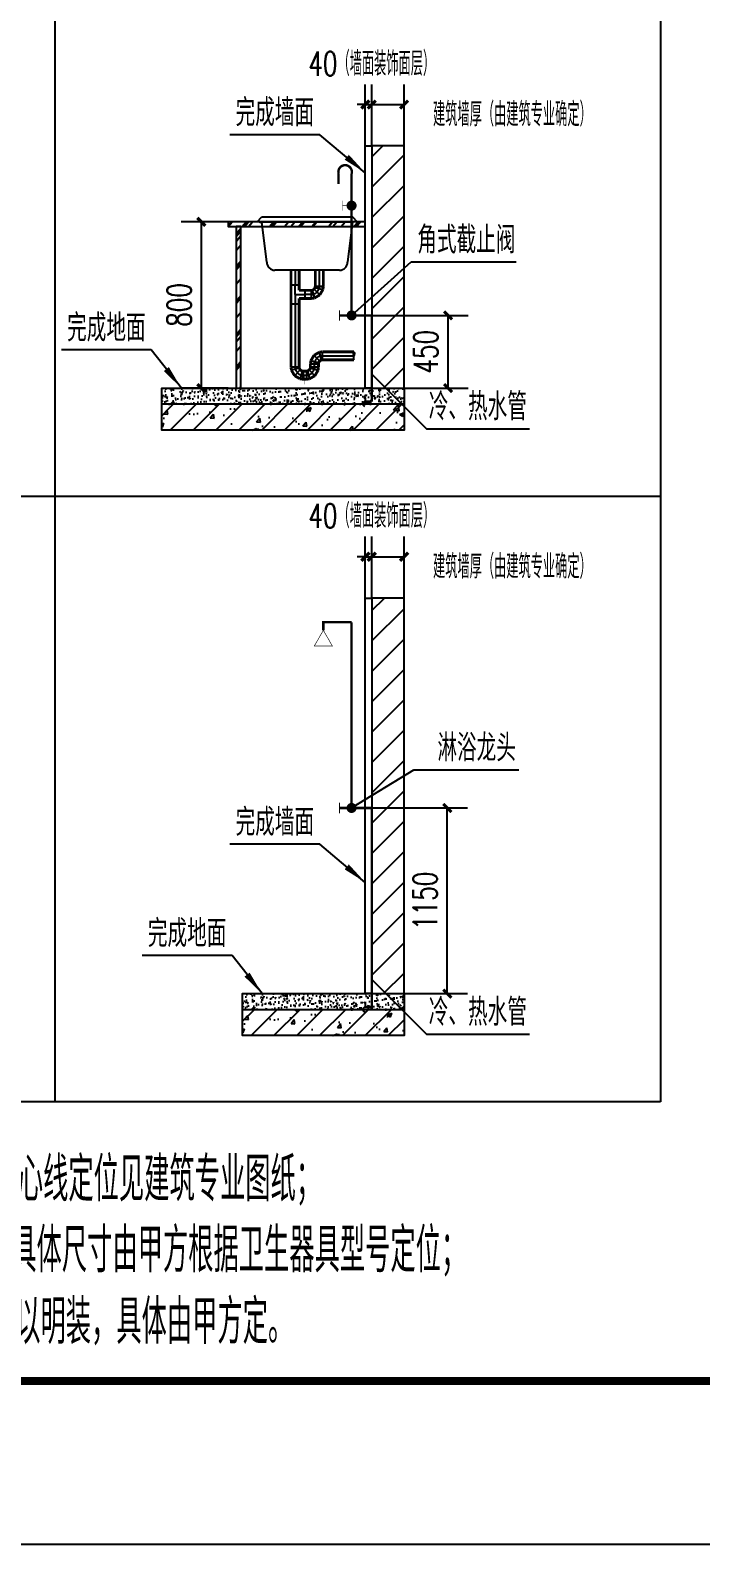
# Model space of a CAD drawing. Header units: millimetres. Extents: x 38494 to 103938, y -249777 to -227577.
# Drawn here: x 45646 to 50560, y -249777 to -238673 of the extents above; entities that cross this region are included whole.
import ezdxf

# ---------------------------------------------------------------- set-up
doc = ezdxf.new("R2010")
doc.units = ezdxf.units.MM
doc.header["$LTSCALE"] = 600
doc.linetypes.add('CENTER2', pattern=[1.125, 0.75, -0.125, 0.125, -0.125])
doc.layers.add('_0', color=7, linetype='Continuous', lineweight=18)
for name, color, linetype in [('EQUIP_给水', 7, 'Continuous'), ('PIPE-双管', 3, 'Continuous'), ('PIPE-给水', 3, 'Continuous'), ('TEXT', 7, 'Continuous'), ('TWT_DIM', 3, 'Continuous'), ('TWT_DOTE', 8, 'CENTER2'), ('TWT_LEAD', 3, 'Continuous'), ('TWT_TEXT', 7, 'Continuous'), ('冷凝水', 4, 'Continuous'), ('外部参照', 7, 'Continuous'), ('散水', 150, 'Continuous'), ('详-保温', 8, 'Continuous')]:
    doc.layers.add(name, color=color, linetype=linetype)
doc.styles.add('_TCH_DIM', font='SIMPLEX', dxfattribs={"bigfont": 'GBCBIG'})
doc.styles.add('_TCH_DIM_T3', font='SIMPLEX', dxfattribs={"width": 0.705882, "bigfont": 'GBCBIG'})
doc.styles.add('HZ', font='txt', dxfattribs={"bigfont": 'hztxt'})
doc.styles.add('tyhz', font='BFTXT', dxfattribs={"width": 0.7, "bigfont": 'BFHZDX'})
doc.dimstyles.new('_TWT_ARCH&&50', dxfattribs={"dimtxt": 148.75, "dimasz": 50, "dimexe": 125, "dimexo": 0, "dimgap": 63.125, "dimtad": 1, "dimdec": 0, "dimzin": 0, "dimdsep": 46, "dimtxsty": '_TCH_DIM_T3', "dimblk": 'ARCHTICK', "dimcen": 0.09, "dimclrt": 7, "dimazin": 2, "dimtfac": 1, "dimtdec": 0, "dimtix": 1, "dimtmove": 2, "dimatfit": 3, "dimfxl": 50, "dimtolj": 1, "dimtzin": 0, "dimarcsym": 0})

# ---------------------------------------------------------------- blocks, each defined once
blk = doc.blocks.new('$TwtSys$00000132')
at = {"elevation": 0}
blk.add_lwpolyline([(7, -101, -0.575183), (0, 0, 0.604745), (-11, 101, 16.924828)], format="xyb", dxfattribs=at)
blk = doc.blocks.new('A$C21507178')
at = {"layer": 'PIPE-给水', "linetype": 'ByBlock', "ltscale": 0.5, "const_width": 15}
blk.add_lwpolyline([(-45.6, 0), (0, 0)], dxfattribs=at)
at = {"layer": 'EQUIP_给水', "xscale": 0.3, "yscale": 0.3, "zscale": 0.3}
blk.add_blockref('$TwtSys$00000132', (-45.6, 0.2), dxfattribs=at)
blk = doc.blocks.new('$TwtSys$00000478')
blk.add_arc((0.29, 0.25, 0), 0.377, 138.161, 221.812)
for centre, major_axis, ratio, start_param, end_param in [((-0.08, 0.24, 0), (0.023, 0.296), 0.56417, 3.829726, 5.8734), ((0.17, -0.24, 0), (0.026, 0.33), 0.755631, 0.811946, 2.540597)]:
    blk.add_ellipse(centre, major_axis=major_axis, ratio=ratio, start_param=start_param, end_param=end_param)
at = {"layer": 'PIPE-双管'}
blk.add_line((0.01, 0), (0.01, 0), dxfattribs=at)
blk.add_line((0.01, 0), (0.01, 0), dxfattribs=at)
blk.add_line((0.01, 0), (0.01, 0), dxfattribs=at)
blk.add_line((0.01, 0), (0.01, 0), dxfattribs=at)
blk = doc.blocks.new('$ATTACHMENT$00000125')
for points, const_width in [([(170, 0), (170, 400)], 30), ([(0, 0), (320, 0)], 30), ([(320, -65), (320, 65)], 15)]:
    blk.add_lwpolyline(points, dxfattribs=dict(const_width=const_width))
at = {"const_width": 62.5}
blk.add_lwpolyline([(139, 0, -1), (201, 0, -1)], format="xyb", close=True, dxfattribs=at)
at = {"style": 'HZ', "width": 0.7, "flags": 1}
for tag in ['UNIT', 'SPEC', 'WHAT']:
    blk.add_attdef(tag, (0, 0), '', height=0.001, dxfattribs=at)
blk = doc.blocks.new('_ArchTick')
at = {"color": 0, "linetype": 'ByBlock', "const_width": 0.4}
blk.add_lwpolyline([(-0.5, -0.5), (0.5, 0.5)], dxfattribs=at)
blk = doc.blocks.new('*D48')
at = {"layer": 'Defpoints', "color": 0, "transparency": 16777216}
for p in [(1010169.1, 440124.8), (1010129.1, 439869), (1010169.1, 439869)]:
    blk.add_point(p, dxfattribs=at)
at = {"layer": 'TWT_DIM', "color": 0, "lineweight": -2, "transparency": 16777216}
for p, q in [((1010129.1, 439869), (1010129.1, 440249.8)), ((1010169.1, 439869), (1010169.1, 440249.8)), ((1010129.1, 440124.8), (1010079.1, 440124.8)), ((1010129.1, 440124.8), (1010169.1, 440124.8)), ((1010169.1, 440124.8), (1010219.1, 440124.8))]:
    blk.add_line(p, q, dxfattribs=at)
at = {"layer": 'TWT_DIM', "color": 0, "lineweight": -2, "transparency": 16777216, "xscale": 50, "yscale": 50, "zscale": 50}
blk.add_blockref('_ArchTick', (1010129.1, 440124.8), dxfattribs=at)
at = {"layer": 'TWT_DIM', "color": 0, "lineweight": -2, "transparency": 16777216, "xscale": 50, "yscale": 50, "zscale": 50, "rotation": 180}
blk.add_blockref('_ArchTick', (1010169.1, 440124.8), dxfattribs=at)
at = {"layer": 'TWT_DIM', "color": 7, "transparency": 16777216, "insert": (1010169.1, 440376.7), "char_height": 148.75, "attachment_point": 5, "style": '_TCH_DIM_T3'}
blk.add_mtext('\\A1;40（墙面装饰面层）', dxfattribs=at)
blk = doc.blocks.new('*D49')
at = {"layer": 'Defpoints', "color": 0, "transparency": 16777216}
for p in [(1010369.1, 440124.8), (1010169.1, 439869), (1010369.1, 439869)]:
    blk.add_point(p, dxfattribs=at)
at = {"layer": 'TWT_DIM', "color": 0, "lineweight": -2, "transparency": 16777216}
for p, q in [((1010169.1, 439869), (1010169.1, 440249.8)), ((1010369.1, 439869), (1010369.1, 440249.8)), ((1010169.1, 440124.8), (1010369.1, 440124.8))]:
    blk.add_line(p, q, dxfattribs=at)
at = {"layer": 'TWT_DIM', "color": 0, "lineweight": -2, "transparency": 16777216, "xscale": 50, "yscale": 50, "zscale": 50, "rotation": 180}
blk.add_blockref('_ArchTick', (1010169.1, 440124.8), dxfattribs=at)
at = {"layer": 'TWT_DIM', "color": 0, "lineweight": -2, "transparency": 16777216, "xscale": 50, "yscale": 50, "zscale": 50}
blk.add_blockref('_ArchTick', (1010369.1, 440124.8), dxfattribs=at)
at = {"layer": 'TWT_DIM', "color": 7, "transparency": 16777216, "insert": (1011039.6, 440062.7), "char_height": 148.75, "attachment_point": 5, "style": '_TCH_DIM_T3'}
blk.add_mtext('\\A1;建筑墙厚（由建筑专业确定）', dxfattribs=at)
blk = doc.blocks.new('*D50')
at = {"layer": 'Defpoints', "color": 0, "transparency": 16777216}
for p in [(1010169.1, 438819), (1010641.3, 438819), (1010169.1, 438369)]:
    blk.add_point(p, dxfattribs=at)
at = {"layer": 'TWT_DIM', "color": 0, "lineweight": -2, "transparency": 16777216}
for p, q in [((1010169.1, 438819), (1010766.3, 438819)), ((1010641.3, 438369), (1010641.3, 438819)), ((1010169.1, 438369), (1010766.3, 438369))]:
    blk.add_line(p, q, dxfattribs=at)
at = {"layer": 'TWT_DIM', "color": 0, "lineweight": -2, "transparency": 16777216, "xscale": 50, "yscale": 50, "zscale": 50}
for p, rotation in [((1010641.3, 438819), 90), ((1010641.3, 438369), 270)]:
    blk.add_blockref('_ArchTick', p, dxfattribs=dict(at, rotation=rotation))
at = {"layer": 'TWT_DIM', "color": 7, "transparency": 16777216, "insert": (1010503.8, 438594), "char_height": 148.75, "attachment_point": 5, "rotation": 90, "style": '_TCH_DIM_T3'}
blk.add_mtext('\\A1;450', dxfattribs=at)
blk = doc.blocks.new('*D51')
at = {"layer": 'Defpoints', "color": 0, "transparency": 16777216}
for p in [(1009113.9, 439399), (1009279.1, 439399), (1009279.1, 438369)]:
    blk.add_point(p, dxfattribs=at)
at = {"layer": 'TEXT', "color": 0, "lineweight": -2, "transparency": 16777216}
for p, q in [((1009279.1, 439399), (1008988.9, 439399)), ((1009113.9, 438369), (1009113.9, 439399)), ((1009279.1, 438369), (1008988.9, 438369))]:
    blk.add_line(p, q, dxfattribs=at)
at = {"layer": 'TEXT', "color": 0, "lineweight": -2, "transparency": 16777216, "xscale": 50, "yscale": 50, "zscale": 50}
for p, rotation in [((1009113.9, 439399), 90), ((1009113.9, 438369), 270)]:
    blk.add_blockref('_ArchTick', p, dxfattribs=dict(at, rotation=rotation))
at = {"layer": 'TEXT', "color": 7, "transparency": 16777216, "insert": (1008976.4, 438884), "char_height": 148.75, "attachment_point": 5, "rotation": 90, "style": '_TCH_DIM_T3'}
blk.add_mtext('\\A1;800', dxfattribs=at)
blk = doc.blocks.new('*D56')
at = {"layer": 'Defpoints', "color": 0, "transparency": 16777216}
for p in [(1010169.1, 437324.8), (1010129.1, 437069), (1010169.1, 437069)]:
    blk.add_point(p, dxfattribs=at)
at = {"layer": 'TWT_DIM', "color": 0, "lineweight": -2, "transparency": 16777216}
for p, q in [((1010129.1, 437069), (1010129.1, 437449.8)), ((1010169.1, 437069), (1010169.1, 437449.8)), ((1010129.1, 437324.8), (1010079.1, 437324.8)), ((1010129.1, 437324.8), (1010169.1, 437324.8)), ((1010169.1, 437324.8), (1010219.1, 437324.8))]:
    blk.add_line(p, q, dxfattribs=at)
at = {"layer": 'TWT_DIM', "color": 0, "lineweight": -2, "transparency": 16777216, "xscale": 50, "yscale": 50, "zscale": 50}
blk.add_blockref('_ArchTick', (1010129.1, 437324.8), dxfattribs=at)
at = {"layer": 'TWT_DIM', "color": 0, "lineweight": -2, "transparency": 16777216, "xscale": 50, "yscale": 50, "zscale": 50, "rotation": 180}
blk.add_blockref('_ArchTick', (1010169.1, 437324.8), dxfattribs=at)
at = {"layer": 'TWT_DIM', "color": 7, "transparency": 16777216, "insert": (1010169.1, 437576.7), "char_height": 148.75, "attachment_point": 5, "style": '_TCH_DIM_T3'}
blk.add_mtext('\\A1;40（墙面装饰面层）', dxfattribs=at)
blk = doc.blocks.new('*D57')
at = {"layer": 'Defpoints', "color": 0, "transparency": 16777216}
for p in [(1010369.1, 437324.8), (1010169.1, 437069), (1010369.1, 437069)]:
    blk.add_point(p, dxfattribs=at)
at = {"layer": 'TWT_DIM', "color": 0, "lineweight": -2, "transparency": 16777216}
for p, q in [((1010169.1, 437069), (1010169.1, 437449.8)), ((1010369.1, 437069), (1010369.1, 437449.8)), ((1010169.1, 437324.8), (1010369.1, 437324.8))]:
    blk.add_line(p, q, dxfattribs=at)
at = {"layer": 'TWT_DIM', "color": 0, "lineweight": -2, "transparency": 16777216, "xscale": 50, "yscale": 50, "zscale": 50, "rotation": 180}
blk.add_blockref('_ArchTick', (1010169.1, 437324.8), dxfattribs=at)
at = {"layer": 'TWT_DIM', "color": 0, "lineweight": -2, "transparency": 16777216, "xscale": 50, "yscale": 50, "zscale": 50}
blk.add_blockref('_ArchTick', (1010369.1, 437324.8), dxfattribs=at)
at = {"layer": 'TWT_DIM', "color": 7, "transparency": 16777216, "insert": (1011039.6, 437262.7), "char_height": 148.75, "attachment_point": 5, "style": '_TCH_DIM_T3'}
blk.add_mtext('\\A1;建筑墙厚（由建筑专业确定）', dxfattribs=at)
blk = doc.blocks.new('*D63')
at = {"layer": 'Defpoints', "color": 0, "transparency": 16777216}
for p in [(1010169.1, 435769), (1010636.7, 435769), (1010169.1, 434619)]:
    blk.add_point(p, dxfattribs=at)
at = {"layer": 'TWT_DIM', "color": 0, "lineweight": -2, "transparency": 16777216}
for p, q in [((1010169.1, 435769), (1010761.7, 435769)), ((1010636.7, 434619), (1010636.7, 435769)), ((1010169.1, 434619), (1010761.7, 434619))]:
    blk.add_line(p, q, dxfattribs=at)
at = {"layer": 'TWT_DIM', "color": 0, "lineweight": -2, "transparency": 16777216, "xscale": 50, "yscale": 50, "zscale": 50}
for p, rotation in [((1010636.7, 435769), 90), ((1010636.7, 434619), 270)]:
    blk.add_blockref('_ArchTick', p, dxfattribs=dict(at, rotation=rotation))
at = {"layer": 'TWT_DIM', "color": 7, "transparency": 16777216, "insert": (1010499.2, 435194), "char_height": 148.75, "attachment_point": 5, "rotation": 90, "style": '_TCH_DIM_T3'}
blk.add_mtext('\\A1;1150', dxfattribs=at)
blk = doc.blocks.new('16#给排水专业全部施工图20170220-11111111')
at = {"layer": 'PIPE-给水', "linetype": 'ByBlock'}
for points in [[(1010169.1, 438819), (1010176.6, 438819), (1010176.6, 438826.5)], [(1010169.1, 438819), (1010169.1, 438826.5), (1010176.6, 438826.5)], [(1010169.1, 435769), (1010176.6, 435769), (1010176.6, 435776.5)], [(1010169.1, 435769), (1010169.1, 435776.5), (1010176.6, 435776.5)], [(1010169.1, 434535), (1010176.6, 434535), (1010176.6, 434527.5)], [(1010169.1, 434535), (1010169.1, 434527.5), (1010176.6, 434527.5)]]:
    blk.add_hatch(color=256, dxfattribs=at).paths.add_polyline_path(points)
at = {"layer": 'TEXT'}
h = blk.add_hatch(dxfattribs=at)
h.set_pattern_fill('普通砖', color=256, scale=100, style=0)
h.set_pattern_definition([(45, (396762.02, -90405.36), (-94.045202, 94.045202), [])])
h.paths.add_polyline_path([(1010169.1, 438369), (1010369.1, 438369), (1010369.1, 439869), (1010169.1, 439869)])
h = blk.add_hatch(dxfattribs=at)
h.set_pattern_fill('普通砖', color=256, scale=100, style=0)
h.set_pattern_definition([(45, (396762.02, -94155.36), (-94.045202, 94.045202), [])])
h.paths.add_polyline_path([(1010169.1, 434619), (1010369.1, 434619), (1010369.1, 437069), (1010169.1, 437069)])
at = {"layer": '详-保温'}
h = blk.add_hatch(dxfattribs=at)
h.set_pattern_fill('木材', color=256, scale=25, style=0)
h.set_pattern_definition([(50, (371132.61, -125103.73), (64.80883, 232.808538), [1500, -200, 500, -100]), (50, (371265.61, -125053.73), (-166.162672, 8.886308), [300, -33, 600, -75]), (50, (371182.61, -125018.726), (282.9245793, 441.4098803), [800, -140, 400, -100])])
h.paths.add_polyline_path([(1009359.1, 439369), (1009329.1, 439369), (1009329.1, 438369), (1009359.1, 438369)])
h.paths.add_polyline_path([(1009489.1, 439399), (1009279.1, 439399), (1009279.1, 439369), (1009492.7, 439369)])
h.paths.add_polyline_path([(1010044.1, 439399), (1009489.1, 439399), (1009492.7, 439369), (1010044.1, 439369)])
h.paths.add_polyline_path([(1010129.1, 439399), (1010049.1, 439399), (1010045.5, 439369), (1010129.1, 439369)])
h = blk.add_hatch(dxfattribs=at)
h.set_pattern_fill('混凝土', color=256, scale=10, style=0)
h.set_pattern_definition([(50, (377856.62, -81705.606), (71.7260183, -6.2752135), [7.5, -82.5]), (355, (377856.62, -81705.606), (-13.8751334, 75.2192134), [6, -66]), (100.4514, (377862.594, -81706.13), (57.850938, 68.943954), [6.374019, -70.114211]), (46.1842, (377856.62, -81685.606), (106.724105, -16.551901), [11.25, -123.75]), (96.6356, (377865.51, -81686.98), (93.46627, 97.411787), [9.561029, -105.1713]), (351.1842, (377856.62, -81685.61), (93.466195, 97.41186), [9, -99]), (21, (377866.62, -81690.606), (59.690705, -40.261889), [7.5, -82.5]), (326, (377866.62, -81690.606), (24.331533, 72.5150045), [6, -66]), (71.4514, (377871.59, -81693.96), (84.022263, 32.2530497), [6.374019, -70.114211]), (37.5, (377856.617, -81705.606), (1.2159855, 33.2893854), [0, -65.2, 0, -67, 0, -66.25]), (7.5, (377856.617, -81705.606), (26.3069537, 39.4411712), [0, -38.2, 0, -63.7, 0, -25.25]), (327.5, (377834.317, -81705.606), (53.3822436, -2.2554872), [0, -25, 0, -78, 0, -103.5]), (317.5, (377824.317, -81705.606), (58.318617, 10.0104982), [0, -32.5, 0, -51.8, 0, -73.5])])
h.paths.add_polyline_path([(1010369.1, 438369), (1008869.1, 438369), (1008869.1, 438269), (1009923.3, 438269), (1010369.1, 438269)])
h = blk.add_hatch(dxfattribs=at)
h.set_pattern_fill('钢筋混凝土', color=256, scale=40, style=0)
h.set_pattern_definition([(45, (377856.62, -81705.61), (-70.710678, 70.710678), []), (50, (377856.62, -81705.6), (286.90407, -25.100854), [30, -330]), (355, (377856.62, -81705.6), (-55.50053, 300.87685), [24, -264]), (100.4514, (377880.53, -81707.7), (231.40375, 275.77582), [25.49608, -280.45684]), (46.1842, (377856.6, -81625.6), (426.89642, -66.2076), [45, -495]), (96.6356, (377892.2, -81631.12), (373.86508, 389.64715), [38.24412, -420.6852]), (351.1842, (377856.6, -81625.6), (373.86478, 389.64744), [36, -396]), (21, (377896.62, -81645.6), (238.76282, -161.047556), [30, -330]), (326, (377896.62, -81645.6), (97.32613, 290.06002), [24, -264]), (71.4514, (377916.51, -81659.03), (336.08905, 129.0122), [25.49608, -280.45684]), (37.5, (377856.62, -81705.61), (4.863942, 133.157542), [0, -260.8, 0, -268, 0, -265]), (7.5, (377856.62, -81705.6), (105.227815, 157.764685), [0, -152.8, 0, -254.8, 0, -101]), (327.5, (377767.42, -81705.61), (213.528974, -9.021949), [0, -100, 0, -312, 0, -414]), (317.5, (377727.42, -81705.6), (233.274468, 40.041993), [0, -130, 0, -207.2, 0, -294])])
h.paths.add_polyline_path([(1008869.1, 438269), (1008869.1, 438109), (1010369.1, 438109), (1010369.1, 438269), (1009923.3, 438269)])
h = blk.add_hatch(dxfattribs=at)
h.set_pattern_fill('混凝土', color=256, scale=10, style=0)
h.set_pattern_definition([(50, (378356.62, -85455.606), (71.7260183, -6.2752135), [7.5, -82.5]), (355, (378356.62, -85455.606), (-13.8751334, 75.2192134), [6, -66]), (100.4514, (378362.594, -85456.13), (57.850938, 68.943954), [6.374019, -70.114211]), (46.1842, (378356.62, -85435.606), (106.724105, -16.551901), [11.25, -123.75]), (96.6356, (378365.51, -85436.98), (93.46627, 97.411787), [9.561029, -105.1713]), (351.1842, (378356.62, -85435.61), (93.466195, 97.41186), [9, -99]), (21, (378366.62, -85440.606), (59.690705, -40.261889), [7.5, -82.5]), (326, (378366.62, -85440.606), (24.331533, 72.5150045), [6, -66]), (71.4514, (378371.59, -85443.96), (84.022263, 32.2530497), [6.374019, -70.114211]), (37.5, (378356.617, -85455.606), (1.2159855, 33.2893854), [0, -65.2, 0, -67, 0, -66.25]), (7.5, (378356.617, -85455.606), (26.3069537, 39.4411712), [0, -38.2, 0, -63.7, 0, -25.25]), (327.5, (378334.317, -85455.606), (53.3822436, -2.2554872), [0, -25, 0, -78, 0, -103.5]), (317.5, (378324.317, -85455.606), (58.318617, 10.0104982), [0, -32.5, 0, -51.8, 0, -73.5])])
h.paths.add_polyline_path([(1009369.1, 434619), (1009369.1, 434519), (1010423.3, 434519), (1010369.1, 434519), (1010369.1, 434619)])
h = blk.add_hatch(dxfattribs=at)
h.set_pattern_fill('钢筋混凝土', color=256, scale=40, style=0)
h.set_pattern_definition([(45, (378356.62, -85455.61), (-70.710678, 70.710678), []), (50, (378356.62, -85455.6), (286.90407, -25.100854), [30, -330]), (355, (378356.62, -85455.6), (-55.50053, 300.87685), [24, -264]), (100.4514, (378380.53, -85457.7), (231.40375, 275.77582), [25.49608, -280.45684]), (46.1842, (378356.6, -85375.6), (426.89642, -66.2076), [45, -495]), (96.6356, (378392.2, -85381.12), (373.86508, 389.64715), [38.24412, -420.6852]), (351.1842, (378356.6, -85375.6), (373.86478, 389.64744), [36, -396]), (21, (378396.62, -85395.6), (238.76282, -161.047556), [30, -330]), (326, (378396.62, -85395.6), (97.32613, 290.06002), [24, -264]), (71.4514, (378416.51, -85409.03), (336.08905, 129.0122), [25.49608, -280.45684]), (37.5, (378356.62, -85455.61), (4.863942, 133.157542), [0, -260.8, 0, -268, 0, -265]), (7.5, (378356.62, -85455.6), (105.227815, 157.764685), [0, -152.8, 0, -254.8, 0, -101]), (327.5, (378267.42, -85455.61), (213.528974, -9.021949), [0, -100, 0, -312, 0, -414]), (317.5, (378227.42, -85455.6), (233.274468, 40.041993), [0, -130, 0, -207.2, 0, -294])])
h.paths.add_polyline_path([(1010369.1, 434359), (1010369.1, 434519), (1009923.3, 434519), (1009369.1, 434519), (1009369.1, 434359)])
at = {"color": 7, "const_width": 15}
blk.add_lwpolyline([(1010044.1, 439696.8, 1.313082), (1009963.7, 439696.8, 1.313082)], format="xyb", dxfattribs=at)
at = {"color": 7}
for points, const_width in [([(1009963.7, 439634), (1009963.7, 439696.8)], 15), ([(1010044.1, 439696.8), (1010044.1, 439399)], 15), ([(1010044.1, 439499), (1009987.6, 439499)], 2.5), ([(1009987.6, 439529.3), (1009987.6, 439467.6)], 1.5), ([(1009754.1, 438449), (1009754.1, 438392.5)], 2.5), ([(1009723.9, 438392.5), (1009785.5, 438392.5)], 1.5)]:
    blk.add_lwpolyline(points, dxfattribs=dict(at, const_width=const_width))
at = {"const_width": 31.2}
blk.add_lwpolyline([(1010059.7, 439499, 1), (1010028.5, 439499, 1)], format="xyb", close=True, dxfattribs=at)
at = {"const_width": 3.75}
blk.add_lwpolyline([(1009869.1, 436869), (1009812.9, 436771.6), (1009925.4, 436771.6)], close=True, dxfattribs=at)
at = {"const_width": 15}
blk.add_lwpolyline([(1010044.1, 436919), (1009869.1, 436919), (1009869.1, 436869)], dxfattribs=at)
at = {"layer": 'PIPE-双管'}
for p, q in [((1009719.1, 439099), (1009669.1, 439099)), ((1009869.1, 439099), (1009819.1, 439099)), ((1009669.1, 439009), (1009719.1, 439009)), ((1009754.1, 438974), (1009754.1, 438924)), ((1009794.1, 438974), (1009794.1, 438924)), ((1009800.6, 438974.9), (1009813.5, 438926.6)), ((1009811.8, 438981.3), (1009847.1, 438946)), ((1009818.3, 438992.6), (1009866.5, 438979.6)), ((1009869.1, 438999), (1009819.1, 438999)), ((1009819.1, 438999), (1009869.1, 438999)), ((1009719.1, 438889), (1009669.1, 438889)), ((1009840, 438525.5), (1009791.7, 438538.4)), ((1009846.4, 438536.7), (1009811.1, 438572.1)), ((1009857.6, 438543.2), (1009844.7, 438591.5)), ((1009864.1, 438544), (1009864.1, 438594)), ((1009719.1, 438499), (1009669.1, 438499)), ((1009720, 438492.6), (1009671.7, 438479.6)), ((1009726.4, 438481.3), (1009691.1, 438446)), ((1009737.6, 438474.9), (1009724.7, 438426.6)), ((1009744.1, 438424), (1009744.1, 438474)), ((1009744.1, 438474), (1009744.1, 438424)), ((1009764.1, 438474), (1009764.1, 438424)), ((1009770.6, 438474.9), (1009783.5, 438426.6)), ((1009781.8, 438481.3), (1009817.1, 438446)), ((1009788.3, 438492.6), (1009836.5, 438479.6)), ((1009789.1, 438519), (1009839.1, 438519)), ((1009839.1, 438519), (1009789.1, 438519)), ((1009839.1, 438499), (1009789.1, 438499)), ((1009789.1, 438499), (1009839.1, 438499))]:
    blk.add_line(p, q, dxfattribs=at)
at = {"layer": 'PIPE-双管', "const_width": 17.5}
for points in [[(1009669.1, 439099), (1009669.1, 439009)], [(1009719.1, 439099), (1009719.1, 439009)], [(1009819.1, 439099), (1009819.1, 438999)], [(1009869.1, 439099), (1009869.1, 438999)], [(1009669.1, 439009), (1009669.1, 438889)], [(1009719.1, 439009), (1009719.1, 438974)], [(1009811.8, 438981.3), (1009818.3, 438992.6)], [(1009818.3, 438992.6), (1009819.1, 438999)], [(1009866.5, 438979.6), (1009869.1, 438999)], [(1009754.1, 438974), (1009719.1, 438974)], [(1009719.1, 438889), (1009719.1, 438924)], [(1009754.1, 438924), (1009719.1, 438924)], [(1009794.1, 438974), (1009754.1, 438974)], [(1009794.1, 438924), (1009754.1, 438924)], [(1009794.1, 438974), (1009800.6, 438974.9)], [(1009794.1, 438924), (1009813.5, 438926.6)], [(1009800.6, 438974.9), (1009811.8, 438981.3)], [(1009813.5, 438926.6), (1009847.1, 438946)], [(1009847.1, 438946), (1009866.5, 438979.6)], [(1009669.1, 438889), (1009669.1, 438499)], [(1009719.1, 438889), (1009719.1, 438499)], [(1009791.7, 438538.4), (1009789.1, 438519)], [(1009811.1, 438572.1), (1009791.7, 438538.4)], [(1009844.7, 438591.5), (1009811.1, 438572.1)], [(1009840, 438525.5), (1009839.1, 438519)], [(1009846.4, 438536.7), (1009840, 438525.5)], [(1009864.1, 438594), (1009844.7, 438591.5)], [(1009857.6, 438543.2), (1009846.4, 438536.7)], [(1009864.1, 438544), (1009857.6, 438543.2)], [(1009864.1, 438594), (1010059.1, 438594)], [(1009864.1, 438544), (1010059.1, 438544)], [(1009669.1, 438499), (1009671.7, 438479.6)], [(1009671.7, 438479.6), (1009691.1, 438446)], [(1009691.1, 438446), (1009724.7, 438426.6)], [(1009719.1, 438499), (1009720, 438492.6)], [(1009720, 438492.6), (1009726.4, 438481.3)], [(1009726.4, 438481.3), (1009737.6, 438474.9)], [(1009737.6, 438474.9), (1009744.1, 438474)], [(1009744.1, 438474), (1009764.1, 438474)], [(1009764.1, 438474), (1009770.6, 438474.9)], [(1009770.6, 438474.9), (1009781.8, 438481.3)], [(1009781.8, 438481.3), (1009788.3, 438492.6)], [(1009783.5, 438426.6), (1009817.1, 438446)], [(1009788.3, 438492.6), (1009789.1, 438499)], [(1009789.1, 438499), (1009789.1, 438519)], [(1009817.1, 438446), (1009836.5, 438479.6)], [(1009836.5, 438479.6), (1009839.1, 438499)], [(1009839.1, 438499), (1009839.1, 438519)], [(1009724.7, 438426.6), (1009744.1, 438424)], [(1009744.1, 438424), (1009764.1, 438424)], [(1009764.1, 438424), (1009783.5, 438426.6)]]:
    blk.add_lwpolyline(points, dxfattribs=at)
at = {"layer": 'PIPE-给水', "linetype": 'ByBlock', "ltscale": 0.5, "const_width": 15}
for points in [[(1010044.1, 439019), (1010044.1, 439399)], [(1010129.1, 438819), (1010169.1, 438819)], [(1010169.1, 438285), (1010169.1, 438819)], [(1010044.1, 435969), (1010044.1, 436919)], [(1010129.1, 435769), (1010169.1, 435769)], [(1010169.1, 434535), (1010169.1, 435769)], [(1010123.5, 434535), (1010169.1, 434535)]]:
    blk.add_lwpolyline(points, dxfattribs=at)
at = {"layer": 'TEXT'}
for p, q in [((1009489.1, 439399), (1010049.1, 439399)), ((1009519.1, 439149), (1009489.1, 439399)), ((1010049.1, 439399), (1010019.1, 439149)), ((1009969.1, 439099), (1009569.1, 439099))]:
    blk.add_line(p, q, dxfattribs=at)
for points in [[(1010129.1, 439869), (1010169.1, 439869), (1010169.1, 438369), (1010129.1, 438369)], [(1010169.1, 438369), (1010369.1, 438369), (1010369.1, 439869), (1010169.1, 439869)], [(1009279.1, 439399), (1009279.1, 439369), (1010129.1, 439369), (1010129.1, 439399)], [(1009489.1, 439429), (1010049.1, 439429), (1010079.1, 439399), (1009459.1, 439399)], [(1009329.1, 438369), (1009359.1, 438369), (1009359.1, 439369), (1009329.1, 439369)], [(1010129.1, 437069), (1010169.1, 437069), (1010169.1, 434619), (1010129.1, 434619)], [(1010169.1, 434619), (1010369.1, 434619), (1010369.1, 437069), (1010169.1, 437069)]]:
    blk.add_lwpolyline(points, close=True, dxfattribs=at)
for points in [[(1009923.3, 438269), (1008869.1, 438269), (1008869.1, 438369), (1010369.1, 438369), (1010369.1, 438269), (1009923.3, 438269)], [(1010369.1, 438269), (1010369.1, 438109), (1008869.1, 438109), (1008869.1, 438269)], [(1009923.3, 434519), (1009369.1, 434519), (1009369.1, 434619), (1010369.1, 434619), (1010369.1, 434519), (1009923.3, 434519)], [(1010369.1, 434519), (1010369.1, 434359), (1009369.1, 434359), (1009369.1, 434519)]]:
    blk.add_lwpolyline(points, dxfattribs=at)
for centre, start, end in [((1009569.1, 439149), 180, 270), ((1009969.1, 439149), 270, 0)]:
    blk.add_arc(centre, 50, start, end, dxfattribs=at)
at = {"layer": 'TWT_DOTE'}
for p, q in [((1009694.1, 439099), (1009694.1, 439009)), ((1009844.1, 439099), (1009844.1, 438999)), ((1009694.1, 438949), (1009694.1, 439009)), ((1009694.1, 438949), (1009754.1, 438949)), ((1009694.1, 438949), (1009694.1, 438889)), ((1009794.1, 438949), (1009754.1, 438949)), ((1009694.1, 438889), (1009694.1, 438499)), ((1009864.1, 438569), (1010059.1, 438569)), ((1009744.1, 438449), (1009764.1, 438449)), ((1009814.1, 438499), (1009814.1, 438519))]:
    blk.add_line(p, q, dxfattribs=at)
for centre, start, end in [((1009794.1, 438999), 270, 0), ((1009864.1, 438519), 90, 180), ((1009744.1, 438499), 180, 270), ((1009764.1, 438499), 270, 0)]:
    blk.add_arc(centre, 50, start, end, dxfattribs=at)
at = {"layer": 'TWT_LEAD', "color": 7}
for p, q in [((1009846.6, 439938.5), (1009290.7, 439938.5)), ((1010129.1, 439702.3), (1009846.6, 439938.5)), ((1010044.1, 438819), (1010412.8, 439150)), ((1010412.8, 439150), (1011062.9, 439150)), ((1008803.8, 438605.2), (1008247.8, 438605.2)), ((1008990, 438369), (1008803.8, 438605.2)), ((1010169.1, 438456), (1010507.4, 438117.7)), ((1010507.4, 438117.7), (1011144.9, 438117.7)), ((1010044.1, 435769), (1010429.1, 436004.6)), ((1010429.1, 436004.6), (1011079.2, 436004.6)), ((1009846.6, 435543.9), (1009290.7, 435543.9)), ((1010129.1, 435307.8), (1009846.6, 435543.9)), ((1009303.8, 434855.2), (1008747.8, 434855.2)), ((1009490, 434619), (1009303.8, 434855.2)), ((1010169.1, 434706), (1010507.4, 434367.7)), ((1010507.4, 434367.7), (1011144.9, 434367.7))]:
    blk.add_line(p, q, dxfattribs=at)
for points in [[(1010129.1, 439702.3, 0, 40, 0), (1010014, 439798.5, 0, 0, 0)], [(1008990, 438369, 0, 40, 0), (1008897.1, 438486.8, 0, 0, 0)], [(1010129.1, 435307.8, 0, 40, 0), (1010014, 435404, 0, 0, 0)], [(1009490, 434619, 0, 40, 0), (1009397.1, 434736.8, 0, 0, 0)]]:
    blk.add_lwpolyline(points, format="xyseb", dxfattribs=at)
at = {"layer": 'TWT_TEXT'}
for p, q in [((1008206.4, 448198.7), (1008206.4, 433948.7)), ((1011956.4, 448198.7), (1011956.4, 433948.7)), ((1011956.4, 437698.7), (1004456.4, 437698.7)), ((1011956.4, 433948.7), (1004456.4, 433948.7))]:
    blk.add_line(p, q, dxfattribs=at)
at = {"layer": 'EQUIP_给水'}
for name, p, xscale, yscale, zscale in [('$ATTACHMENT$00000125', (1010129.1, 438819), -0.4999999999999999, 0.4999999999999999, 0.4999999999999999), ('$ATTACHMENT$00000125', (1010129.1, 435769), -0.4999999999999999, 0.4999999999999999, 0.4999999999999999), ('$TwtSys$00000132', (1010123.5, 434535.2), 0.2999999998137353, 0.2999999998137353, 0.2999999998137353)]:
    blk.add_blockref(name, p, dxfattribs=dict(at, xscale=xscale, yscale=yscale, zscale=zscale))
at = {"layer": 'PIPE-双管', "xscale": 49.99999999999998, "yscale": 49.99999999999998, "zscale": 49.99999999999998}
blk.add_blockref('$TwtSys$00000478', (1010059.1, 438569), dxfattribs=at)
at = {"layer": '外部参照'}
blk.add_blockref('A$C21507178', (1010169.1, 438285), dxfattribs=at)
at = {"layer": 'TWT_LEAD', "color": 7, "style": '_TCH_DIM'}
for s, p in [('完成墙面', (1009325.7, 439991)), ('角式截止阀', (1010450.8, 439202.5)), ('完成地面', (1008282.8, 438657.7)), ('冷、热水管', (1010521.6, 438170.2)), ('淋浴龙头', (1010575.1, 436057.1)), ('完成墙面', (1009325.7, 435596.4)), ('完成地面', (1008782.8, 434907.7)), ('冷、热水管', (1010521.6, 434420.2))]:
    blk.add_text(s, height=168.79, dxfattribs=at).set_placement(p)
at = {"layer": 'TEXT'}
dim = blk.add_aligned_dim(p1=(1009279.1, 438369), p2=(1009279.1, 439399), distance=165.2, text='800', dimstyle='_TWT_ARCH&&50', dxfattribs=at)
dim.commit()
dim.dimension.update_dxf_attribs({"geometry": '*D51', "text_midpoint": (1008976.4, 438884)})
at = {"layer": 'TWT_DIM', "color": 7}
for base, p1, p2, text, picture, middle in [((1010169.1, 440124.8), (1010129.1, 439869), (1010169.1, 439869), '40（墙面装饰面层）', '*D48', (1010169.1, 440376.7)), ((1010369.1, 440124.8), (1010169.1, 439869), (1010369.1, 439869), '建筑墙厚（由建筑专业确定）', '*D49', (1011039.6, 440062.7)), ((1010169.1, 437324.8), (1010129.1, 437069), (1010169.1, 437069), '40（墙面装饰面层）', '*D56', (1010169.1, 437576.7)), ((1010369.1, 437324.8), (1010169.1, 437069), (1010369.1, 437069), '建筑墙厚（由建筑专业确定）', '*D57', (1011039.6, 437262.7))]:
    dim = blk.add_linear_dim(base=base, p1=p1, p2=p2, angle=0, text=text, dimstyle='_TWT_ARCH&&50', dxfattribs=at)
    dim.commit()
    dim.dimension.update_dxf_attribs({"geometry": picture, "text_midpoint": middle, "dimtype": 129})
for p1, p2, distance, picture, middle in [((1010169.1, 438369), (1010169.1, 438819), -472.2, '*D50', (1010503.8, 438594)), ((1010169.1, 434619), (1010169.1, 435769), -467.6, '*D63', (1010499.2, 435194))]:
    dim = blk.add_aligned_dim(p1=p1, p2=p2, distance=distance, dimstyle='_TWT_ARCH&&50', dxfattribs=at)
    dim.commit()
    dim.dimension.update_dxf_attribs({"geometry": picture, "text_midpoint": middle})

msp = doc.modelspace()

# ---------------------------------------------------------------- linework, layer by layer
at = {"const_width": 60}
msp.add_lwpolyline([(39694, -228804), (67894, -228804), (67894, -248577), (39694, -248577), (39694, -228804)], dxfattribs=at)
at = {"layer": '散水'}
msp.add_lwpolyline([(38494, -227577), (69094, -227577), (69094, -249777), (38494, -249777)], close=True, dxfattribs=at)

# ---------------------------------------------------------------- block references
at = {"layer": '冷凝水', "xscale": 1.184032499918249, "yscale": 1.184032499918249, "zscale": 1.184032499918249}
msp.add_blockref('16#给排水专业全部施工图20170220-11111111', (-1147924, -760340), dxfattribs=at)

# ---------------------------------------------------------------- texts
at = {"layer": '_0', "color": 1, "style": 'tyhz', "width": 0.6}
for s, p in [('注：平面放大图有定位的以平面图为准,洁具中心线定位见建筑专业图纸；', (41777, -247260, 0)), ('坐便器距墙距可以为345，可以为440，具体尺寸由甲方根据卫生器具型号定位；', (42043, -247780, 0)), ('本图卫生器具给水立管按照暗装考虑，也可以明装，具体由甲方定。', (42016, -248305, 0))]:
    msp.add_text(s, height=325, dxfattribs=at).set_placement(p)

doc.saveas('drawing.dxf')
